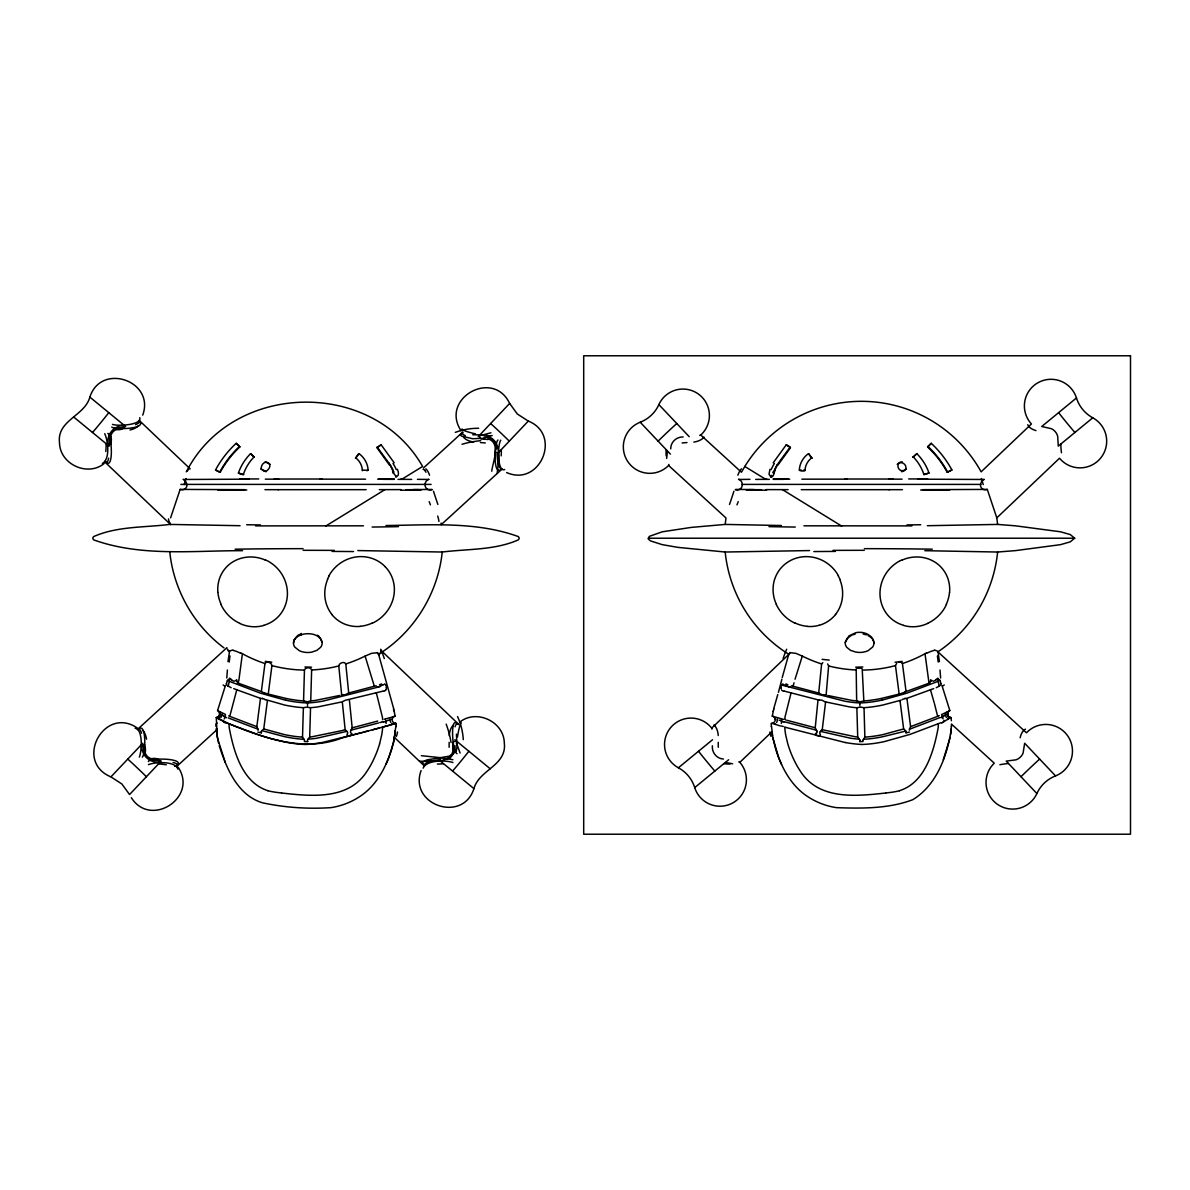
<?xml version="1.0" encoding="UTF-8"?>
<svg xmlns="http://www.w3.org/2000/svg" width="1190" height="1190" viewBox="0 0 1190 1190"><rect width="100%" height="100%" fill="white"/><g stroke="black" fill="none" stroke-linecap="round" stroke-linejoin="round"><path stroke-width="1.5" d="M145.299 752.11C146.816 743.438 138.635 741.548 142.651 751.53A14.979 14.176 50.8 0 0 153.584 761.63C164.205 764.62 159.638 756.885 151.889 758.64M110.938 436.7C113.258 444.301 105.761 449.389 108.112 438.604A14.979 14.176 -43.2 0 1 117.364 426.898C127.092 422.42 125.753 430.512 116.992 429.664M123.894 426.585L123.953 427.716M293.499 643.136L294.198 639.923L296.935 636.174M827.749 695.481L851.861 700.404A108.543 108.543 0 0 0 856.651 700.88L856.19 668.929M859.879 705.402L859.894 704.227M859.894 703.766L859.909 702.174M816.846 731.017L815.224 727.789L818.021 699.839L784.627 691.197M951.42 726.45L951.45 724.07L994.26 763.192A26.641 26.641 0 0 0 997.22 804.157A26.641 26.641 0 0 0 1036.892 793.537L1006.234 761.109L1016.037 759.815A10.844 9.832 -48.4 0 0 1023.088 753.106L1024.664 743.259L1055.545 775.895A34.183 34.183 0 0 0 1036.877 793.522M873.906 643.344L873.877 643.82A8.895 7.676 1.5 0 1 872.597 647.092L867.986 650.752A17.776 15.262 1.1 0 1 855.58 652.001L850.523 650.35L846.849 647.405A9.148 7.884 0.6 0 1 845.45 644.697A8.375 7.214 0.6 0 1 845.257 642.362L848.931 635.921L855.848 632.693A18.623 18.623 0 0 1 862.095 632.5M826.128 695.049L828.642 665.835L827.615 663.946M304.328 739.793L302.528 737.101L303.376 707.678A113.169 113.169 0 0 1 294.912 706.845L290.717 706.206A146.772 146.772 0 0 1 284.514 705.015L265.742 699.675M266.099 693.547L285.883 698.396A142.175 142.175 0 0 0 291.044 699.408L296.503 700.241A105.955 105.955 0 0 0 303.569 700.925L304.447 670.074C305.205 667.084 310.917 666.861 311.631 669.955L310.739 700.88A108.543 108.543 0 0 0 315.543 700.404L339.79 695.436M307.437 740.269A2.633 2.276 -85.3 0 1 307.675 739.719L309.697 737.027L310.545 707.678A116.293 116.293 0 0 0 317.656 706.949L341.218 702.055M456.424 743.869C458.224 739.421 450.594 741.266 453.375 745.029M455.026 745.803C455.681 752.526 450.787 758.64 443.974 759.041M856.651 700.88L859.924 701.773M256.817 726.688L260.476 698.337L236.795 689.798L229.759 716.35L256.817 726.659L258.171 729.559M227.409 670.015L226.784 678.017M951.42 726.272L950.632 734.617M268.3 693.74L271.93 665.597C271.781 662.622 266.382 660.554 264.968 663.529L261.354 691.509L239.324 683.536M395.868 726.287L393.593 742.367L388.565 758.104A129.755 129.755 0 0 1 385.872 764.352C379.967 777.397 371.131 789.535 358.8 797.181A71.474 71.474 0 0 1 337.811 806.255A67.294 67.294 0 0 1 330.701 807.668C307.913 809.111 284.559 807.608 262.261 802.744C237.42 795.039 226.546 768.353 219.213 745.699M491.753 471.225C492.72 461.943 501.436 442.978 487.989 438.857M862.958 740.329A2.499 2.008 -83.7 0 1 863.137 739.838L864.862 737.145L864.029 707.678A113.169 113.169 0 0 0 872.493 706.845L876.688 706.206A146.772 146.772 0 0 0 882.891 705.015L900.949 700.211M456.424 734.156L456.886 744.092L460.099 753.047M774.11 472.623L773.381 471.82L772.89 472.772M123.909 426.377L124.087 425.217M949.605 592.501L949.635 592.04A35.804 33.692 -40.6 0 0 948.475 580.482L948.073 579.039A35.745 33.796 -36.4 0 0 940.576 566.678A35.76 33.811 -36.1 0 0 937.765 564.12A35.819 33.885 -36.8 0 0 902.496 559.895M951.286 728.845C947.448 755.442 936.798 785.028 912.834 799.665C888.87 808.813 862.036 808.516 836.704 807.668A67.294 67.294 0 0 1 829.579 806.27A71.474 71.474 0 0 1 808.605 797.181C796.259 789.535 787.453 777.397 781.533 764.352A129.755 129.755 0 0 1 778.84 758.104L772.845 737.785M216.491 717.719L216.312 717.496A3.213 2.588 -33.2 0 0 219.986 713.866M792.763 686.154L818.705 693.011L821.621 663.931L822.826 662.652M816.593 732.876C811.476 735.613 823.004 737.443 819.836 733.412A1.726 1.547 -85.4 0 1 819.88 732.237A2.142 1.845 -80.7 0 1 820.103 731.761L822.245 729.693L825.607 701.892M809.572 550.568L725.186 552.026L677.824 547.355L662.265 544.648L650.588 540.929L648.386 539.115L649.205 536.422L662.265 531.796L691.36 527.393L725.186 524.418L725.989 517.962L668.587 465.483A26.448 26.448 0 0 1 627.665 461.393A26.448 26.448 0 0 1 640.205 422.227A33.93 33.93 0 0 0 658.888 404.6M227.989 661.61L229.596 650.96L232.957 649.978M303.569 700.925L307.124 701.773M216.297 717.749L217.249 737.413L225.267 762.463M310.545 707.738L307.63 707.202M453.39 749.67L452.036 753.88L449.344 756.171L426.779 759.919L421.929 762.686L424.25 764.798M860.281 701.773L863.836 700.925A105.955 105.955 0 0 0 870.902 700.241L876.361 699.408A142.175 142.175 0 0 0 881.522 698.396L901.306 693.547M670.714 448.898C670.654 442.07 676.396 436.775 683.149 436.953M304 739.288A119.922 119.922 0 0 1 283.934 736.491L261.904 730.63L263.749 728.949L267.408 700.598M394.916 735.688L395.452 731.761L394.619 730.972M341.411 695.005L343.122 694.752M939.803 717.63L909.324 729.306L910.588 726.659L906.929 698.337L933.659 688.623M906.929 698.456L905.025 698.56M386.006 525.519C430.155 525.073 476.387 521.265 518.409 536.616L519.271 538.222L518.409 539.829C494.772 550.316 467.506 548.858 442.219 552.026C438.024 593.513 413.986 632.262 378.584 654.322L378.643 654.485M170.601 517.873L178.679 493.761M782.053 720.352L779.123 720.248M845.257 642.377L847.027 638.495L851.445 635.341M497.197 473.471C498.134 462.092 502.656 443.766 489.804 437.161M238.774 681.067L242.403 653.727L240.901 652.894M774.14 472.207L774.363 471.27M818.705 693.011L821.799 694.573A2.737 1.83 15.4 0 0 822.498 694.737M238.536 682.361L238.446 683.179L237.197 682.673M350.514 732.43A1.666 1.517 84.4 0 0 350.797 732.891C355.691 735.375 344.46 737.503 347.569 733.412A1.726 1.547 85.4 0 0 347.525 732.237A2.142 1.845 80.7 0 0 347.301 731.761L345.159 729.693L342.289 701.773L345.323 700.255A2.796 1.815 -15.6 0 1 346.126 700.092L382.778 691.197M419.505 761.273L440.36 761.035L440.345 757.673L421.364 755.695M376.918 447.574L381.142 444.792L394.188 462.806M394.589 737.636L391.703 749.284A122.853 122.853 0 0 1 385.857 764.337M950.155 737.413L943.298 759.711M261.354 691.509L263.451 692.714M782.246 677.512L788.509 655.154M781.875 679.193L778.453 692.327M773.084 711.367L773.351 710.266M225.46 685.44L217.815 709.79A40.177 20.542 -65 0 0 217.577 710.609A3.585 3.57 -62.9 0 1 216.431 717.555M142.726 415.132C155.206 381.023 101.433 362.266 89.994 396.731M421.082 770.584C408.601 804.708 462.36 823.465 473.813 788.985M773.649 708.987L777.784 694.573M795.039 679.222L802.298 656.092L795.887 653.34L790.993 652.789M781.592 722.345L781.28 723.416M864.862 737.145L864.877 737.101A106.907 106.907 0 0 0 873.862 736.194L877.104 735.703A139.944 139.944 0 0 0 883.069 734.557L903.641 728.949L899.997 700.598M794.042 682.852L793.075 686.228M379.58 743.914L381.678 735.063A69.303 69.303 0 0 0 382.659 727.135L382.109 727.283M864.029 707.753L860.905 707.158A2.767 1.83 -1.3 0 0 860.43 707.113A2.782 1.74 -1.6 0 0 859.954 707.217M668.914 464.442L668.631 465.349M927.322 525.712L997.577 524.418L1015.561 525.831L1060.543 531.796L1070.256 534.578L1074.689 538.222L1070.256 541.852L1060.543 544.648L1015.561 550.613L997.622 552.026L924.838 550.687M350.559 731.017L352.18 727.789L349.384 699.899M441.193 523.094L440.88 523.957M791.112 692.699L784.969 717.183A53.743 53.743 0 0 0 784.82 718.73L785.802 720.01M186.889 484.389A5.415 4.924 30.4 0 1 180.092 489.447L178.902 493.091M309.697 737.027L309.712 736.997A105.999 105.999 0 0 0 312.003 736.774L341.515 730.69M455.205 751.366L450.385 757.732L440.36 761.035M102.37 463.505C110.06 459.191 108.335 441.654 104.735 433.666M139.364 757.108C141.863 750.726 143.157 729.44 135.11 728.206M725.186 552.026A136.924 136.924 0 0 0 788.821 654.322L711.709 728.102A26.448 26.448 0 0 0 670.729 727.521A26.448 26.448 0 0 0 678.389 767.788A33.93 33.93 0 0 1 694.722 787.616A26.448 26.448 0 0 0 732.891 802.863A26.448 26.448 0 0 0 739.823 762.329L771.953 731.761L772.489 735.688M788.598 654.916L789.833 653.087M769.99 469.247L769.008 474.23L770.837 476.922A2.871 1.547 -67.3 0 0 773.366 475.286A2.871 1.547 -67.3 0 0 773.381 471.82M142.324 757.167C145.403 754.296 146.831 723.014 138.814 728.726M352.151 727.849L377.676 721.066M774.69 470.362L777.293 465.141M500.767 440.166C497.599 444.004 497.004 472.787 504.724 469.559M497.956 440.003C494.564 442.472 492.764 475.658 500.797 469.589M825.027 701.817L822.082 700.255A2.796 1.815 15.6 0 0 821.279 700.092L819.419 700.018M350.886 730.214L378.539 722.94M927.65 446.845L931.235 443.32A103.917 103.218 -9.6 0 1 951.881 469.961L947.24 472.311A98.74 98.115 -10 0 0 927.605 446.994L931.235 443.32M770.837 476.922L771.626 475.331M261.071 468.994C262.008 456.677 276.675 463.639 265.98 471.478L261.071 468.994L263.288 470.63M913.013 457.109L916.91 453.583L912.953 457.317M186.265 471.82L187.202 470.392M355.483 458.254L358.651 453.896L356.569 456.856M901.47 471.701C910.722 470.526 903.82 458.358 897.215 464.353M777.814 465.26L790.472 447.693L786.263 444.792L773.217 462.806M997.622 524.418L996.803 517.873L1059.516 458.224A26.641 26.641 0 0 0 1100.601 458.135A26.641 26.641 0 0 0 1092.777 417.794A34.183 34.183 0 0 1 1076.459 397.981A26.641 26.641 0 0 0 1037.725 382.853A26.641 26.641 0 0 0 1031.432 423.982L981.14 471.82A136.924 136.924 0 0 0 744.806 466.465L741.444 472.237L700.776 435.049A26.448 26.448 0 0 0 698.5 394.113A26.448 26.448 0 0 0 658.858 404.585L689.218 436.685M187.321 469.946C234.475 381.306 372.782 379.015 422.599 466.465L401.833 479.243M778.632 462.94L779.584 461.452M780.075 460.723L790.205 447.083L786.263 444.792M916.791 453.762L916.85 453.658A51.557 50.01 19.1 0 1 929.003 473.025L926.46 473.694M356.42 457.064L355.587 458.135M385.857 689.784L386.274 689.129A3.243 1.993 70.7 0 0 386.274 687.641M257.858 732.088L261.324 732.876M947.255 472.177L951.896 469.946M270.19 464.353L265.221 461.735M820.49 731.374L850.463 738.202A113.452 113.452 0 0 0 859.284 739.154L859.671 739.764M478.187 436.685L509.632 403.44C493.166 368.424 439.72 398.427 461.051 430.735M266.01 471.642L263.511 470.764M896.68 663.38L895.46 665.507L899.105 693.74M939.297 686.109L939.237 686.154A47.198 36.801 76.6 0 1 937.765 678.077M137.594 729.321L226.918 647.658M423.432 468.012L462.851 431.985M217.086 723.029L215.955 724.07L215.985 726.45M176.596 766.568L217.472 729.202M441.193 524.686L501.987 469.113M379.684 653.489L378.837 655.006L377.572 653.087M243.593 474.691L242.12 474.602M939.193 686.199L936.232 687.701M1076.474 397.966L1041.756 426.496L1051.484 428.727A10.844 9.832 45.6 0 1 1057.687 436.254L1058.282 446.131L1092.777 417.794M678.389 767.788L712.542 739.734M694.692 787.616L728.622 759.755M928.973 473.085L923.812 474.691M904.965 691.955L928.081 683.536M904.802 692.089L904.088 692.61M461.08 429.664L462.345 429.055M501.927 469.172C497.48 467.849 497.524 458.745 497.018 454.119L528.286 421.082L517.323 414.001L509.647 403.44M104.185 463.505C87.599 477.071 59.872 464.234 59.5 442.784C56.689 420.189 84.773 416.054 89.86 397.103L125.634 426.496L115.921 428.727M297.931 635.371L299.017 634.642M397.415 469.247C400.405 476.595 396.3 478.529 393.295 472.623M325.688 526.099L384.935 489.64M459.608 722.226C476.208 708.66 503.935 721.497 504.307 742.932C507.119 765.527 479.035 769.677 473.932 788.628L438.783 759.755C434.439 760.663 424.771 760.99 424.22 765.795M177.875 769.157C175.644 760.99 155.756 761.808 148.438 764.62M947.924 718.582A3.585 2.439 63.8 0 0 948.594 718.79L950.572 717.778M381.142 444.792L376.977 447.723L389.591 465.26M906.051 691.509L902.436 663.529A131.852 131.852 0 0 0 925.002 653.727L926.504 652.894M902.957 470.69C897.543 471.567 895.386 462.107 902.169 461.735M947.166 714.134L942.108 716.573M903.805 470.258L906.334 468.994M374.493 686.184L348.7 693.011L345.784 663.931A131.852 131.852 0 0 0 365.107 656.092L371.518 653.34L376.516 652.804M944.741 720.932L942.926 721.809M948.103 711.456L947.002 711.992M946.63 712.17L941.468 714.625M933.198 681.349L935.623 680.189M220.165 472.311L220.195 472.296A98.74 98.115 10 0 1 239.8 446.994M492.199 435.481L483.2 438.307L472.594 438.723L461.497 436.09L460.218 434.514L462.404 433.234M939.639 680.635L939.966 680.487A2.707 1.681 83.4 0 0 939.103 679.728M939.237 715.636L937.854 716.261M941.097 722.642L909.978 734.409L884.527 741.548A123.299 123.299 0 0 1 861.545 744.494M938.077 681.335L906.795 693.205L881.879 700.196M857.202 668.2L861.277 668.2M300.192 634.017L301.427 633.482M490.964 432.803L482.664 434.975L472.728 434.752M930.208 682.673L928.706 683.283M148.319 761.511C150.505 757.45 186.533 758.327 176.596 765.557M301.04 634.865C308.314 632.277 319.961 633.69 322.148 642.377A8.375 7.214 -0.6 0 1 321.954 644.697A9.148 7.884 -0.6 0 1 320.541 647.39L316.882 650.35L311.854 652.09A17.776 15.262 -1.1 0 1 299.404 650.766L294.808 647.092A8.895 7.676 -1.5 0 1 293.528 643.939L293.499 643.344M852.65 634.85L855.089 634.166M910.588 726.659L937.646 716.35L934.462 703.647M107.576 444.867L108.93 444.51M379.536 684.711L381.246 684.191M394.559 723.639L387.018 725.93M906.185 731.538A1.845 1.651 81.7 0 0 905.902 731.032L883.471 736.551A119.922 119.922 0 0 1 863.405 739.288M700.776 435.049L699.735 435.362M394.47 723.788L395.348 723.386M395.645 723.416L393.161 724.174M391.54 719.281L392.105 719.102A3.496 2.93 49 0 0 395.943 723.401M393.221 724.056L393.057 724.1A3.585 2.454 73.4 0 1 391.927 723.669M392.73 724.308L386.229 726.153M391.376 717.243L392.76 716.841M389.1 720.01L385.486 721.051L385.679 721.869M390.394 717.525L385.768 718.849M393.176 716.722L395.244 716.142A4.224 3.63 30.2 0 0 392.373 719.072M386.69 726.019L386.572 726.049A24.603 1.175 -15.3 0 1 384.98 726.599L384.355 726.703M263.749 625.33L265.192 624.884A35.745 33.796 54.3 0 0 277.538 617.387A35.76 33.811 53.5 0 0 280.096 614.576A35.849 34.138 47.4 0 0 268.39 561.338A35.879 34.346 44.6 0 0 264.968 559.716M819.151 625.33L820.594 624.884A35.745 33.796 53.6 0 0 835.648 614.412M385.307 718.983L384.325 719.266M346.87 731.329L316.942 738.202A113.452 113.452 0 0 1 308.106 739.154M899.506 790.681C925.225 782.618 933.748 751.202 938.166 727.819A52.048 52.048 0 0 0 938.315 723.862M376.144 685.738L374.791 686.109M345.159 729.693L342.423 730.437M383.239 721.676L382.02 722.003M383.983 726.778L358.19 733.561M381.395 722.181L379.818 722.598M343.047 737.681L357.357 733.784M342.214 737.919C308.82 750.816 273.551 741.177 241.689 728.83M925.166 474.037L923.857 474.394A45.994 44.893 13.6 0 0 913.236 456.856M380.131 686.6L322.802 701.163A118.479 118.479 0 0 1 307.496 702.963A118.286 118.286 0 0 1 285.541 700.122M379.521 727.982L377.899 728.414M377.587 728.488L372.425 729.842M362.548 732.46L322.088 742.56M364.08 732.014L368.543 730.853M899.045 662.22L901.068 662.22M344.907 694.767L342.467 694.677M307.481 701.773L310.739 700.821M819.136 700.062L818.021 699.899M895.059 662.265L902.154 661.357M859.775 707.202L856.86 707.738A116.293 116.293 0 0 1 849.749 706.949L825.964 701.996M906.081 732.876L909.502 732.043M144.838 744.925L144.079 745M885.821 793.001C856.235 796.244 818.556 800.409 800.141 770.823A79.983 79.983 0 0 1 795.143 762.255L794.548 761.079A109.361 109.361 0 0 1 787.81 743.914L785.712 735.063A69.303 69.303 0 0 1 784.745 727.135M360.272 626.416L359.871 626.446A35.804 33.692 -49.4 0 1 348.268 625.286L346.811 624.884A35.745 33.796 -53.6 0 1 331.757 614.412M495.055 452.423L498.417 452.646M934.448 649.978L937.928 651.332M143.826 745.014L142.711 745.014L142.74 743.259L110.938 776.877L121.871 783.987L129.561 794.533L161.171 761.109L151.368 759.815A10.844 9.832 48.4 0 1 144.317 753.106L142.83 745.029M262.38 698.56L260.476 698.456M855.699 667.188L862.854 666.98M859.745 741.623L863.018 741.534A1.651 1.458 90 0 1 862.839 740.924M483.348 438.545C479.406 441.059 478.097 433.324 482.411 435.421M240.083 525.712L169.783 524.418C144.481 527.587 117.23 526.129 93.579 536.616L92.716 538.222L93.579 539.829C141.104 556.965 192.929 550.539 242.567 550.687M801.599 470.199L799.531 470.243A2.871 0.833 3.7 0 0 802.432 471.032A2.871 0.833 3.7 0 0 805.124 470.496M738.588 479.481L749.953 479.332M183.394 479.481L249.216 479.168M803.681 470.169L805.065 470.139M110.075 444.406L111.087 444.391M431.911 489.417L413.242 489.566M996.803 517.873L987.298 489.417L922.548 489.67M440.345 757.673L452.929 759.696M363.471 525.816L255.538 525.891M911.867 525.891L803.934 525.816M833.059 550.375L864.282 550.301M764.397 479.243L766.851 479.243M789.743 479.183L778.81 479.213M401.268 489.611L379.283 489.655M265.325 479.154L278.698 479.154M888.707 479.154L902.08 479.154M320.065 479.154L365.553 479.168M847.34 479.154L801.852 479.168M180.895 484.404L431.107 484.404M742.158 484.404L980.605 484.404M366.163 489.67L304.804 489.685A258.691 0.759 0 0 1 278.029 489.685M264.954 489.67L278.46 489.685M888.945 489.685L902.451 489.67M648.134 538.222L1074.689 538.222M303.123 550.301L334.345 550.375M918.189 479.168L984.011 479.481M377.661 479.183L388.595 479.213M788.122 489.655L766.137 489.611M801.242 489.67L862.601 489.685A258.691 0.759 0 0 0 889.376 489.685M244.843 489.67L180.107 489.417M400.554 479.243L403.008 479.243M754.163 489.566L735.494 489.417M417.437 479.332L428.816 479.481M357.833 550.568L442.219 552.026M781.399 525.519L725.186 524.418M304.938 666.995L311.572 667.173M307.66 741.623L304.387 741.534A1.651 1.458 -90 0 0 304.566 740.924M807.251 626.431L807.593 626.461A35.804 33.692 49.4 0 0 819.136 625.286M281.584 793.001C311.155 796.289 348.863 800.394 367.249 770.823A79.983 79.983 0 0 0 372.262 762.255L372.857 761.079A109.361 109.361 0 0 0 379.595 743.914M822.097 659.364L829.207 660.078M484.241 436.953C490.994 436.775 496.751 442.07 496.691 448.898M822.677 694.782L825.726 694.871M265.251 661.357L271.781 662.205M142.502 744.985L141.342 744.717M862.095 632.5C867.629 633.139 873.698 637.081 873.906 643.136M845.317 742.56L785.088 727.239M863.226 634.047L866.365 634.865M723.431 759.041C716.618 758.64 711.724 752.526 712.379 745.803M285.526 700.196L260.61 693.205L229.328 681.335M239.711 446.964L238.907 446.324M112.514 424.369C117.319 426.392 142.205 425.113 139.766 417.675M254.392 457.109L250.554 453.658A51.557 50.01 -19.1 0 0 238.402 473.025L243.563 474.408M792.302 686.02L791.409 685.782M787.007 720.337L815.224 727.759M816.519 730.214L784.165 721.676M786.159 684.191L787.869 684.711M781.8 685.113L844.602 701.163A118.479 118.479 0 0 0 859.894 702.963A118.286 118.286 0 0 0 881.864 700.122M822.245 729.693L855.402 736.774A105.999 105.999 0 0 0 857.693 736.997L859.284 739.154M267.899 790.681C242.18 782.618 233.657 751.202 229.239 727.819A52.048 52.048 0 0 1 229.09 723.862L226.844 722.895M783.749 719.444L772.161 716.142A4.224 3.63 -30.2 0 1 775.032 719.072M903.656 625.33L902.213 624.884A35.745 33.796 -54.3 0 1 889.867 617.387A35.76 33.811 -53.5 0 1 887.309 614.576A35.849 34.138 -47.4 0 1 899.015 561.338M780.506 725.96L774.63 724.189M777.219 718.909A3.585 2.469 -73 0 1 777.323 719.727L777.546 719.786M771.938 723.356L774.348 724.1A3.585 2.454 -73.4 0 0 775.478 723.669M111.726 427.046C114.82 429.917 146.117 429.173 139.87 421.558M506.598 472.534C539.769 487.365 562.23 435.049 528.643 421.215M263.749 728.949L284.336 734.557A139.944 139.944 0 0 0 290.286 735.703L293.543 736.208A106.907 106.907 0 0 0 302.528 737.116M258.037 729.217L228.197 717.897M452.959 762.507C444.777 759.86 426.362 760.187 423.119 768.145M240.826 474.23L238.431 473.085M738.797 761.927L739.823 762.329M233.746 688.623L236.736 689.769M231.172 687.701L228.034 686.035M241.228 728.548L229.105 723.862M234.073 725.915L257.323 734.275A288.902 288.902 0 0 0 272.213 738.916L282.878 741.548A123.299 123.299 0 0 0 305.86 744.494M233.627 725.558L226.308 722.642M229.551 716.261L228.659 715.874M239.086 446.057L236.17 443.32A103.917 103.218 9.6 0 0 215.524 469.961L220.15 472.177M226.665 722.583L216.699 717.823M231.782 680.189L234.207 681.349M227.498 680.516L227.632 680.576A2.707 1.681 -83.4 0 1 228.302 679.728M225.297 716.573L220.299 714.164M939.133 679.624L938.508 679.445A4.849 3.377 -62 0 0 937.78 679.341M218.871 471.85L215.509 469.946M225.52 714.446L220.775 712.17M224.553 721.839L222.723 720.962M901.47 662.369L902.436 663.529M220.403 711.992L219.466 711.531M216.58 717.763L219.317 719.177M137.386 728.072C104.482 705.343 73.765 761.064 110.566 776.743M744.806 466.465L765.572 479.243M782.47 489.64L841.717 526.099M254.11 457.183L250.554 453.658M229.536 651.793L228.197 650.737M317.492 635.177L319.366 636.754M73.602 416.946L109.108 446.131L109.733 436.254A10.844 9.832 -45.6 0 1 115.936 428.757M454.863 739.734L490.221 768.785M223.988 647.866C193.613 625.226 173.651 589.675 169.783 552.026M811.922 458.254L810.985 457.064M862.185 668.75L863.836 700.925M938.047 651.971L1026.464 732.787A26.641 26.641 0 0 1 1067.921 736.194A26.641 26.641 0 0 1 1055.545 775.895M239.755 446.845L236.17 443.32M190.162 468.86L139.185 420.382A21.584 4.924 -4.9 0 1 135.541 424.652M381.038 650.439L458.492 724.115M104.75 461.899L170.765 524.701M393.964 737.012L424.176 765.75M905.397 730.526L903.641 728.949M640.205 422.227L670.387 454.119M460.679 722.181L461.214 722.999M811.877 458.09L808.754 453.896L810.836 456.856M348.685 692.952L345.606 694.573A2.737 1.83 -15.4 0 1 344.907 694.737M131.317 797.672C150.654 828.418 198.403 797.404 178.158 767.238M377.185 447.083L388.773 462.94M425.038 470.809L425.961 472.237M320.125 637.632L322.148 642.377M390.112 465.141L392.715 470.362M857.707 737.027L856.86 707.738M457.049 753.642C452.17 752.66 449.969 714.134 457.421 724.323M107.829 433.339C111.771 435.466 113.883 469.559 106.014 462.434M365.107 656.092L374.329 686.228M378.673 654.574L393.756 708.987M386.125 723.416L385.828 722.404M376.293 692.699L382.436 717.183A53.743 53.743 0 0 1 382.585 718.73L382.659 719.727M934.195 702.769L930.491 689.843M393.042 471.27L393.265 472.207M303.376 707.753L306.499 707.158A2.767 1.83 1.3 0 1 306.975 707.113A2.782 1.74 1.6 0 1 307.451 707.217M159.817 762.552L159.564 761.392M218.558 743.274L216.119 728.845M941.945 685.44L949.59 709.79A40.177 20.542 65 0 1 949.828 710.609A3.585 3.57 62.9 0 0 950.974 717.555M711.709 728.102L711.947 729.158M394.054 710.266L394.321 711.367M925.017 653.801L929.018 683.164M345.784 663.931C344.728 661.03 338.957 662.83 338.763 665.939L341.679 694.93M940.621 678.017L939.996 670.015M939.416 661.61L938.018 651.778A136.924 136.924 0 0 0 997.622 552.026M951.36 720.753L951.093 717.615A3.213 2.588 33.2 0 1 947.418 713.866M771.536 726.287L772.816 737.636L775.702 749.284A122.853 122.853 0 0 0 781.547 764.337M307.511 704.227L307.526 705.402M307.496 702.174L307.511 703.766M462.018 444.287A71.355 43.673 5.5 0 1 480.701 440.672M483.423 439.244A24.023 21.509 24.3 0 1 487.93 439.541M482.426 434.766A27.34 26.626 43.4 0 1 490.087 436.284M455.279 432.401A62.49 51.512 19.6 0 1 478.692 428.281M475.524 433.859A22.327 3.615 9.4 0 1 462.583 429.798M151.844 758.878A8.866 8.464 39 0 1 144.942 752.184M110.685 436.671A8.866 8.464 -55 0 1 116.888 429.322M457.51 736.878A22.327 3.615 -84.6 0 1 460.649 723.698M446.161 724.13A71.355 43.673 -88.5 0 1 451.07 742.53M452.691 745.148A24.023 21.509 -69.7 0 1 452.691 749.655M457.079 743.839A27.34 26.626 -50.6 0 1 456.097 751.589M457.54 716.588A62.49 51.512 -74.4 0 1 463.297 739.659M108.796 412.662A35.879 2.157 -50.6 0 1 92.508 432.491M138.382 425.782A24.083 11.677 7.6 0 1 129.993 430.007M106.118 444.034A24.202 6.114 87.1 0 1 105.791 451.531M108.588 458.15A20.899 3.6 86.8 0 1 105.345 460.932M468.875 751.247A35.879 2.157 -50.6 0 1 452.572 771.075M443.364 763.683A37.009 26.671 -27.2 0 1 437.355 764.039M449.136 742.352A43.495 22.997 -80.8 0 1 449.091 747.275M449.24 735.628A24.172 13.209 71.6 0 1 453.39 725.052M455.041 726.807A20.706 4.418 87.7 0 1 458.477 724.651M127.761 759.086A35.879 2.157 43.4 0 1 146.4 776.728M142.919 730.496A24.083 11.677 -78.4 0 1 146.548 739.168M158.865 763.965A24.202 6.114 1.1 0 1 166.317 764.813M137.475 729.5A21.584 4.924 89.1 0 1 141.595 733.263M173.115 762.478A20.899 3.6 0.8 0 1 174.647 766.286M490.637 423.521A35.879 2.157 43.4 0 1 509.29 441.163M501.258 449.835A37.009 26.671 66.8 0 1 501.198 455.859M480.388 442.576A43.495 22.997 13.2 0 1 485.297 442.978M473.68 442.011A24.172 13.209 -14.4 0 1 463.431 437.132M465.29 435.614A20.706 4.418 1.7 0 1 462.791 432.535M421.022 490.146A184.599 1.294 0.1 0 1 400.822 490.206M246.791 489.997A218.692 0.967 0 0 1 217.711 489.968M398.04 479.362A77.246 0.759 -0.1 0 1 411.71 479.406M425.871 468.815A24.811 6.694 84.2 0 1 429.56 475.197M425.157 484.419A5.504 4.939 -32.2 0 1 428.712 479.228M263.793 625.464A35.834 33.841 52.3 0 1 239.74 623.456M239.785 623.337A35.879 33.35 45.6 0 1 220.924 604.416M221.132 604.327A35.864 33.38 44.1 0 1 217.919 592.501M217.844 592.04A35.804 33.692 40.6 0 1 218.93 580.482L219.332 579.039A35.745 33.796 36.4 0 1 226.829 566.678A35.76 33.811 36.1 0 1 229.64 564.12A35.819 33.885 36.8 0 1 264.909 559.895M372.187 623.292A35.879 33.35 -44.4 0 0 391.108 604.431A35.834 33.677 -41.1 0 0 393.116 580.467L392.67 579.039A35.745 33.796 -35.7 0 0 385.173 566.693M372.113 623.099A35.864 33.38 -45.9 0 1 360.272 626.297M331.95 614.546A35.819 33.885 -53.2 0 1 327.666 579.307M327.503 579.247A35.879 34.346 -45.4 0 1 329.169 575.856M328.976 575.752A35.849 34.361 -45.1 0 1 382.377 564.105A35.76 33.811 -36.5 0 1 385.173 566.678M293.499 642.868A8.746 7.542 -1.4 0 1 294.51 639.729M294.376 639.655A13.105 11.305 -1.2 0 1 301.085 634.969M338.763 665.939A131.852 131.852 0 0 1 311.631 669.955M304.447 670.074A131.852 131.852 0 0 1 271.93 665.597M264.968 663.529A131.852 131.852 0 0 1 242.403 653.727M377.081 652.566A11.573 2.945 -17.5 0 1 377.87 652.983M233.314 650.454A12.168 4.15 26.6 0 1 240.588 653.28M229.224 662.057A41.561 5.92 -87.3 0 1 229.997 655.958M220.76 717.585A3.585 2.439 -63.8 0 0 221.935 714.982A3.585 2.454 -63.3 0 0 221.98 714.164M219.481 718.582A3.585 2.439 -63.8 0 1 218.811 718.79M226.442 717.704A15.232 1.532 23.6 0 1 223.646 716.41M225.505 715.859A3.585 0.803 -65.2 0 1 224.285 718.879M223.304 720.396A3.585 0.803 -65.2 0 1 223.051 720.664M222.545 720.917A11.216 1.22 23.9 0 1 219.138 719.117M386.497 721.289A28.069 1.964 -15.3 0 1 383.463 722.137M390.826 722.479A3.585 2.454 73.4 0 1 390.097 719.727A3.585 2.469 73 0 1 390.186 718.909M225.788 723.059A17.567 3.079 23.4 0 1 223.646 722.062M385.828 726.019A23.027 1.696 -15.3 0 1 384.087 726.51M394.143 711.352A46.559 25.406 70.7 0 1 395.08 716.112M257.903 729.753A4.343 2.767 82.9 0 1 258.037 730.169M261.502 732.787A2.112 1.651 89.1 0 1 261.398 731.597M261.22 731.538A1.845 1.651 -81.7 0 1 261.502 731.032M304.268 739.838A2.499 2.008 83.7 0 1 304.447 740.329M307.779 741.534A1.681 1.354 83.5 0 1 307.6 740.954M322.074 742.515A123.418 123.418 0 0 1 306.083 744.434M350.485 731.686A2.469 2.068 89.2 0 1 350.619 731.047M281.584 792.927A89.919 89.919 0 0 1 267.884 790.785M385.634 685.038A3.005 1.755 74 0 1 386.542 687.523M384.325 683.982A3.719 2.841 -79.9 0 1 385.798 684.845M266.024 693.354A3.109 1.473 22.2 0 1 263.808 692.506M264.864 699.452A4.224 1.235 26.8 0 1 265.251 699.69M262.886 698.753A3.079 1.502 21.1 0 1 264.924 699.512M262.216 698.396A3.362 1.488 12.2 0 1 262.692 698.366M385.679 690.215A5.92 4.358 26 0 1 384.638 690.929M383.879 691.033A9.58 3.496 -4.7 0 1 382.942 691.301M381.454 685.663A15.768 5.072 -14.7 0 1 376.68 687.24M381.157 684.443A8.836 3.957 -28.8 0 1 381.722 684.28M381.767 685.321A6.114 3.362 -33.9 0 1 383.686 684.845M224.538 685.871A13.179 1.413 20.7 0 1 223.14 684.964M227.602 685.678A4.76 3.748 -40.2 0 1 226.174 683.447M226.859 683.224A3.094 1.651 -78.5 0 1 227.394 680.442M229.03 679.341A4.849 3.377 62 0 1 229.625 679.341M229.402 678.836A6.872 4.418 51.5 0 1 231.068 679.118M231.068 679.743A9.446 3.451 34.1 0 1 231.723 680.011M237.658 681.558A19.531 5.325 22.7 0 1 235.204 680.472M219.867 471.924A99.216 98.651 14.4 0 1 239.488 446.443M243.4 474.349A45.994 44.893 -13.6 0 1 254.169 456.856M366.832 470.749A2.871 0.833 -3.7 0 0 367.874 470.243L362.325 470.139A16.526 15.515 30.6 0 0 355.706 457.853M362.489 470.69A2.871 0.833 -3.7 0 1 362.281 470.496M358.904 453.569A21.985 20.795 23.5 0 1 368.097 470.243M390.246 464.888A38.839 36.503 38.5 0 1 393.146 470.571M392.522 470.794A6.857 6.114 45.8 0 1 393.265 473.233M396.568 476.922A2.871 1.547 67.3 0 1 395.497 476.937M393.503 473.055A2.871 1.547 67.3 0 1 394.024 471.82M393.012 463.46A41.233 36.474 46.2 0 1 396.27 469.634M388.877 462.88A73.364 71.757 23.5 0 1 390.216 465.082M392.849 470.333A14.206 12.569 47.5 0 1 393.176 471.24M332.099 551.416A252.384 10.814 0.1 0 1 353.564 551.565M235.114 549.185A258.528 14.399 0 0 1 303.048 548.664M398.442 526.635A202.954 7.914 -0.1 0 1 372.128 527.051M423.119 469.5A18.966 6.069 -87.8 0 1 425.098 470.318M432.044 489.804A5.415 5.266 -38.5 0 1 425.053 484.389M437.875 504.441A31.535 1.547 71.8 0 1 433.487 491.262M219.153 716.945A26.344 3.63 -81.5 0 1 219.54 712.989M219.034 718.12A4.269 2.588 -51.2 0 1 219.138 716.707M219.376 716.633A3.213 2.261 -42.9 0 1 220.76 715.324M217.651 710.504A4.686 3.927 -31.1 0 1 219.689 713.926M229.64 678.077A47.198 36.801 -76.6 0 1 228.242 686.139M236.587 681.111A48.998 1.978 -87.6 0 1 236.646 679.609M429.188 501.674A30.181 2.261 67.6 0 1 430.438 504.843M437.682 516.073A30.479 12.45 49.3 0 1 438.917 521.458M228.807 650.722A18.966 5.876 6.3 0 1 227.35 649.056M183.26 479.406A5.4 4.626 44.6 0 1 186.666 484.389M418.493 489.655A98.443 0.982 0.2 0 1 405.879 489.7M397.49 731.984A26.968 5.757 84 0 1 396.329 736.476M396.166 723.505A27.221 8.999 79 0 1 396.106 726.614M184.167 484.642A25.035 3.317 -76.5 0 1 186.027 478.544M187.276 470.972A18.772 5.786 -88.3 0 1 188.793 469.396M170.304 523.436A30.925 15.53 -33.3 0 1 168.489 518.899M380.74 649.234A64.929 24.811 84.5 0 1 384.296 658.561M393.488 709.002A61.196 33.037 70.8 0 1 393.801 710.266M380.874 651.51A18.772 5.965 -1.2 0 1 380.16 653.518M239.77 478.96A211.136 1.383 0 0 1 258.721 478.945M274.191 479.035A251.313 0.863 0 0 1 322.386 479.02M379.134 478.782A176.775 1.666 -0.1 0 1 394.217 478.826M383.165 479.332A121.261 1.026 -0.1 0 1 394.098 479.362M260.432 524.909A224.166 7.824 0.2 0 1 246.672 524.76M1074.897 432.491A35.879 2.157 50.6 0 1 1058.609 412.662M1035.955 430.602A23.398 11.335 -7.6 0 1 1027.758 424.696M1061.45 452.736A23.384 5.162 -89.3 0 1 1060.811 444.123M714.833 771.075A35.879 2.157 50.6 0 1 698.53 751.247M730.05 764.039A37.009 26.671 27.2 0 1 724.041 763.683M725.498 762.582A24.544 5.578 4.6 0 1 732.638 763.787M718.314 747.275A43.495 22.997 80.8 0 1 718.269 742.352M713.97 724.948A24.112 13.179 -71.6 0 1 718.254 735.509M1021.005 776.728A35.879 2.157 -43.4 0 1 1039.643 759.086M1020.157 737.755A23.398 11.335 78.4 0 1 1025.483 729.158M999.868 764.724A23.384 5.162 -3.3 0 1 1008.421 763.489M658.115 441.163A35.879 2.157 -43.4 0 1 676.768 423.521M666.207 455.859A37.009 26.671 -66.8 0 1 666.147 449.835M667.337 451.218A24.544 5.578 -89.4 0 1 666.623 458.403M682.108 442.978A43.495 22.997 -13.2 0 1 687.017 442.576M704.063 437.087A24.112 13.179 14.4 0 1 693.83 442.085M766.583 490.206A184.599 1.294 -0.1 0 1 746.383 490.146M949.694 489.968A218.692 0.967 0 0 1 920.614 489.997M987.313 489.447A5.415 4.924 -30.4 0 1 980.515 484.389M755.695 479.406A77.246 0.759 0.1 0 1 769.365 479.362M738.693 479.228A5.504 4.939 32.2 0 1 742.248 484.419A5.415 5.266 38.5 0 1 735.361 489.804M737.845 475.197A24.811 6.694 -84.2 0 1 741.534 468.815M927.664 623.456A35.834 33.841 -52.3 0 1 903.612 625.464M946.481 604.416A35.879 33.35 -45.6 0 1 927.62 623.337M949.486 592.501A35.864 33.38 -44.1 0 1 946.273 604.327M899.447 561.159A35.879 34.346 -44.6 0 1 902.436 559.716M776.386 604.401A35.834 33.677 41.1 0 1 774.274 580.467L774.735 579.039A35.745 33.796 35.7 0 1 782.232 566.693A35.76 33.811 36.5 0 1 785.043 564.12A35.849 34.361 45.1 0 1 838.429 575.752M795.218 623.292A35.879 33.35 44.4 0 1 776.297 604.431M807.132 626.297A35.864 33.38 45.9 0 1 795.292 623.099M839.738 579.307A35.819 33.885 53.2 0 1 835.454 614.546M838.236 575.856A35.879 34.346 45.4 0 1 839.902 579.247M872.895 639.729A8.746 7.542 1.4 0 1 873.906 642.868M868.12 635.668A13.105 11.305 1.2 0 1 873.029 639.655M895.475 665.597A131.852 131.852 0 0 1 862.958 670.074M855.774 669.955A131.852 131.852 0 0 1 828.627 665.939M821.621 663.931A131.852 131.852 0 0 1 802.298 656.092M789.535 652.983A11.573 2.945 17.5 0 1 790.324 652.566M926.817 653.28A12.168 4.15 -26.6 0 1 934.091 650.454M937.408 655.958A41.561 5.92 87.3 0 1 938.181 662.057M946.645 717.585A3.585 2.439 63.8 0 1 945.47 714.982A3.585 2.454 63.3 0 1 945.425 714.164M943.759 716.41A15.232 1.532 -23.6 0 1 940.963 717.704M944.354 720.664A3.585 0.803 65.1 0 1 944.101 720.396M943.12 718.879A3.585 0.803 65.1 0 1 941.885 715.859M948.266 719.117A11.216 1.22 -23.9 0 1 944.86 720.917M783.942 722.137A28.069 1.964 15.3 0 1 780.908 721.289M777.308 719.727A3.585 2.454 -73.4 0 1 776.579 722.479M775.24 719.013A3.496 2.93 -49 0 1 771.462 723.401M943.759 722.062A17.567 3.079 -23.4 0 1 941.617 723.059M783.303 726.51A23.027 1.696 15.3 0 1 781.577 726.019M772.325 716.112A46.559 25.406 -70.7 0 1 773.262 711.352M909.368 730.169A4.343 2.767 -82.9 0 1 909.502 729.753M906.007 731.597A2.112 1.651 -89.1 0 1 905.902 732.787M859.805 740.954A1.681 1.354 -83.5 0 1 859.626 741.534M859.73 739.719A2.633 2.276 85.3 0 1 859.968 740.269M861.322 744.434A123.418 123.418 0 0 1 845.331 742.515M816.786 731.047A2.469 2.068 -89.2 0 1 816.92 731.686M816.89 732.43A1.666 1.517 -84.4 0 1 816.608 732.891M899.521 790.785A89.919 89.919 0 0 1 885.806 792.927M780.863 687.523A3.005 1.755 -74 0 1 781.77 685.038M781.607 684.845A3.719 2.841 79.9 0 1 783.08 683.982M903.597 692.506A3.109 1.473 -22.2 0 1 901.38 693.354M902.154 699.69A4.224 1.235 -26.8 0 1 902.541 699.452A3.079 1.502 -21.1 0 1 904.519 698.753M904.712 698.366A3.362 1.488 -12.2 0 1 905.188 698.396M781.265 688.995A3.243 1.993 -70.7 0 1 781.131 687.641M782.767 690.929A5.92 4.358 -26 0 1 781.726 690.215M784.463 691.301A9.58 3.496 4.7 0 1 783.526 691.033M790.725 687.24A15.768 5.072 14.7 0 1 785.95 685.663M785.683 684.28A8.836 3.957 28.8 0 1 786.248 684.443M783.719 684.845A6.114 3.362 33.9 0 1 785.638 685.321M944.265 684.964A13.179 1.413 -20.7 0 1 942.867 685.871M941.231 683.447A4.76 3.748 40.2 0 1 939.803 685.678M939.996 680.442A3.094 1.651 78.5 0 1 940.546 683.224M936.337 679.118A6.872 4.418 -51.5 0 1 937.988 678.836M935.682 680.011A9.446 3.451 -34.1 0 1 936.337 679.743M932.201 680.472A19.531 5.325 -22.7 0 1 929.747 681.558M927.917 446.443A99.216 98.651 -14.4 0 1 947.538 471.924M799.308 470.243A21.985 20.795 -23.5 0 1 808.501 453.569M805.005 470.139A16.526 15.515 -30.6 0 1 811.699 457.853M774.259 470.571A38.839 36.503 -38.5 0 1 777.159 464.888M774.14 473.233A6.857 6.114 -45.8 0 1 774.883 470.794M771.135 469.634A41.233 36.474 -46.2 0 1 774.393 463.46M777.189 465.082A73.364 71.757 -23.5 0 1 778.528 462.88M774.229 471.24A14.206 12.569 -47.5 0 1 774.556 470.333M795.277 527.051A202.954 7.914 0.1 0 1 768.963 526.635M733.918 491.262A31.535 1.547 -71.8 0 1 729.515 504.441M947.865 712.989A26.344 3.63 81.5 0 1 948.252 716.945M947.716 713.926A4.686 3.927 31.1 0 1 949.739 710.504M930.759 679.609A48.998 1.978 87.6 0 1 930.818 681.111M736.967 504.843A30.181 2.261 -67.6 0 1 738.216 501.674M980.739 484.389A5.4 4.626 -44.6 0 1 984.145 479.406M761.511 489.7A98.443 0.982 -0.2 0 1 748.912 489.655M771.075 736.476A26.968 5.757 -84 0 1 769.915 731.984M771.298 726.614A27.221 8.999 -79 0 1 771.239 723.505M981.378 478.544A25.035 3.317 76.5 0 1 983.238 484.642M783.109 658.561A64.929 24.811 -84.5 0 1 786.664 649.234M773.604 710.266A61.196 33.037 -70.8 0 1 773.916 709.002M908.684 478.945A211.136 1.383 0 0 1 927.635 478.96M845.019 479.02A251.313 0.863 0 0 1 893.214 479.035M773.188 478.826A176.775 1.666 0.1 0 1 788.271 478.782M773.307 479.362A121.261 1.026 0.1 0 1 784.24 479.332M813.841 551.565A252.384 10.814 -0.1 0 1 835.306 551.416M864.357 548.664A258.528 14.399 0 0 1 932.291 549.185M920.733 524.76A224.166 7.824 -0.2 0 1 906.973 524.909M1130.5 355.78L583.695 355.78L583.695 834.22L1130.5 834.22L1130.5 355.78"/></g></svg>
